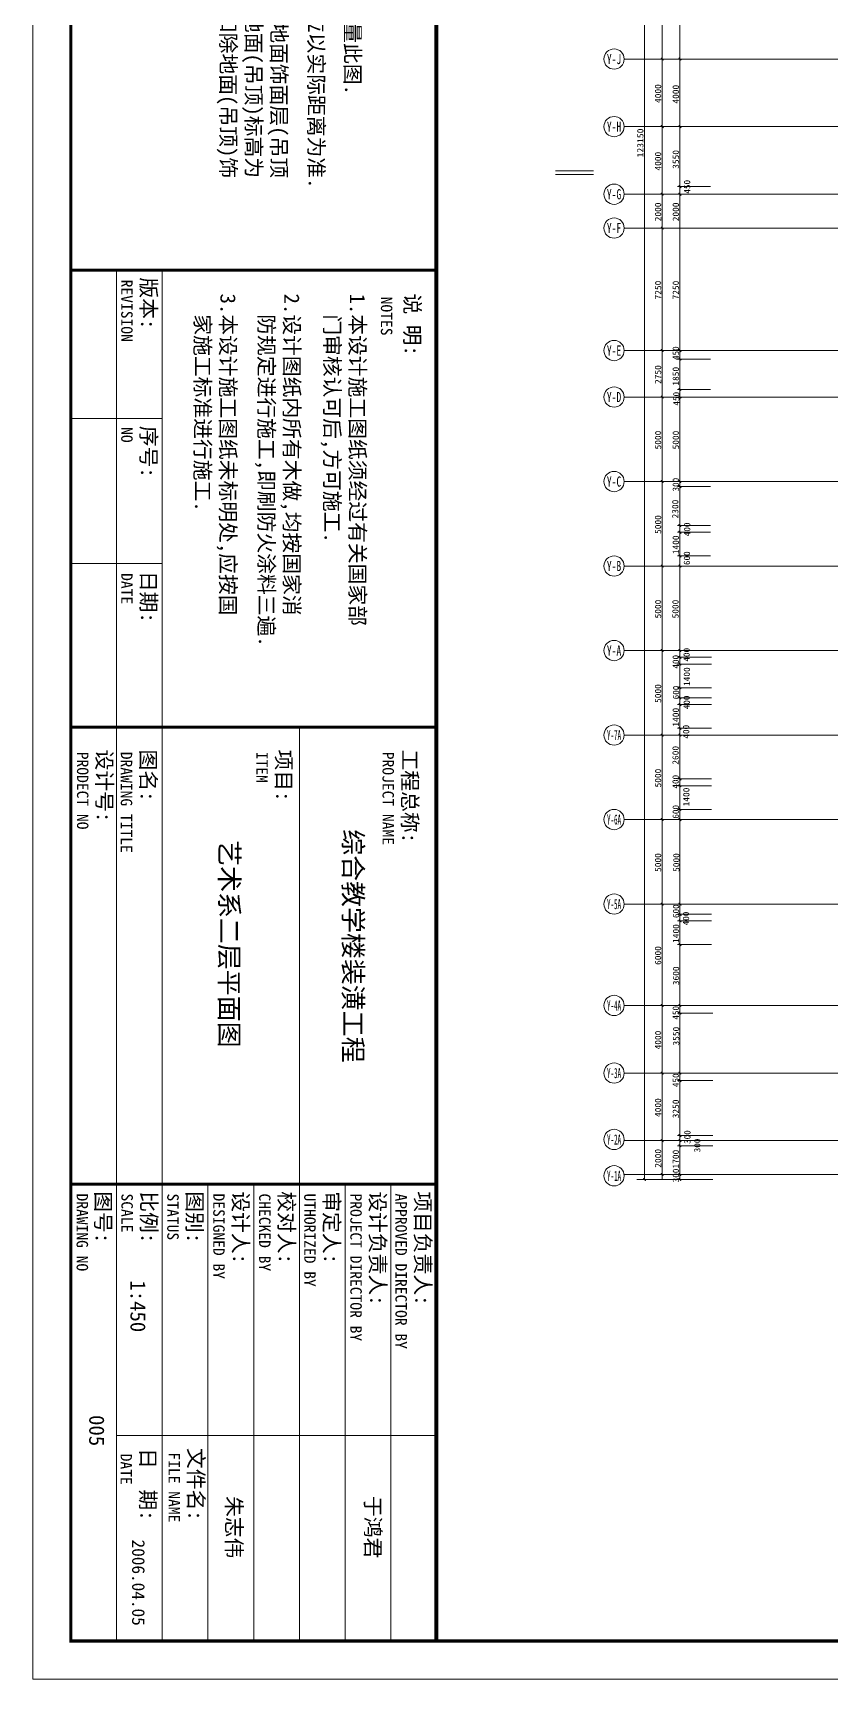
# Model space of a CAD drawing. Extents: x -307567 to 704339, y -10277 to 165507.
# Drawn here: x -118120 to -70919, y -10277 to 87125 of the extents above; entities that cross this region are included whole.
import ezdxf
from ezdxf.enums import TextEntityAlignment as Align

# ---------------------------------------------------------------- set-up
doc = ezdxf.new("R2010")
doc.units = 0
doc.header["$MEASUREMENT"] = 0
doc.layers.add('AXIS', color=7, linetype='CONTINUOUS', lineweight=5)
doc.layers.add('我的', color=255, linetype='CONTINUOUS', lineweight=0)
doc.styles.get("Standard").update_dxf_attribs({"font": 'txt', "height": 3})

msp = doc.modelspace()

# ---------------------------------------------------------------- linework, layer by layer
at = {"layer": 'AXIS', "color": 0}
msp.add_lwpolyline([(12140.50649, 165506.4863), (-118119.60116, 165506.4863), (-118119.60116, -10277.04998), (12140.50649, -10277.04998)], close=True, dxfattribs=at)
at = {"layer": 'AXIS', "color": 0, "const_width": 180.29081}
msp.add_lwpolyline([(9886.87141, 163252.85122), (-115865.96608, 163252.85122), (-115865.96608, -8023.4149), (9886.87141, -8023.4149)], close=True, dxfattribs=at)
at = {"layer": '我的', "color": 0}
for p, q in [((-81911.29666, 19280.56836), (-81911.29666, 142429.95261)), ((-80861.30191, 85580.24144), (-80861.30191, 89880.20926)), ((-79811.30716, 85930.23664), (-79811.30716, 89580.21076)), ((-79811.30716, 85580.24144), (-79811.30716, 85930.23664)), ((-79811.30716, 85580.24144), (-79811.30716, 85930.23664)), ((-83111.29066, 85580.24144), (-79811.30716, 85580.24144)), ((-83111.29066, 85580.24144), (-79811.30716, 85580.24144)), ((-83111.29066, 85580.24144), (-79811.30716, 85580.24144)), ((-83111.29066, 85580.24144), (-79811.30716, 85580.24144)), ((-80861.30191, 81580.24465), (-80861.30191, 85580.24144)), ((-80861.30191, 81580.24465), (-80861.30191, 85580.24144)), ((-79961.30641, 85580.24144), (-77168.77887, 85580.24144)), ((-79961.30641, 85580.24144), (-77168.77887, 85580.24144)), ((-79811.30716, 85230.22793), (-79811.30716, 85580.24144)), ((-79811.30716, 85230.22793), (-79811.30716, 85580.24144)), ((-5920.96616, 85580.23686), (-79811.30716, 85580.24144)), ((-5920.96616, 85580.23686), (-79811.30716, 85580.24144)), ((-79811.30716, 81880.24315), (-79811.30716, 85230.22793)), ((-79811.30716, 81880.24315), (-79811.30716, 85230.22793)), ((-79811.30716, 81580.24465), (-79811.30716, 81880.24315)), ((-79811.30716, 81580.24465), (-79811.30716, 81880.24315)), ((-83111.29066, 81580.24465), (-79811.30716, 81580.24465)), ((-83111.29066, 81580.24465), (-79811.30716, 81580.24465)), ((-83111.29066, 81580.24465), (-79811.30716, 81580.24465)), ((-83111.29066, 81580.24465), (-79811.30716, 81580.24465)), ((-80861.30191, 77580.26618), (-80861.30191, 81580.24465)), ((-80861.30191, 77580.26618), (-80861.30191, 81580.24465)), ((-79961.30641, 81580.24465), (-77168.77887, 81580.24465)), ((-79961.30641, 81580.24465), (-77168.77887, 81580.24465)), ((-5920.96616, 81580.25839), (-79811.30716, 81580.24465)), ((-5920.96616, 81580.25839), (-79811.30716, 81580.24465)), ((-79811.30716, 81280.24615), (-79811.30716, 81580.24465)), ((-79811.30716, 81280.24615), (-79811.30716, 81580.24465)), ((-79811.30716, 79780.25365), (-79811.30716, 81280.24615)), ((-79811.30716, 79780.25365), (-79811.30716, 81280.24615)), ((-87179.87383, 78964.77921), (-84929.88508, 78964.77921)), ((-79811.30716, 68330.30938), (-79811.30716, 79780.25365)), ((-87178.62872, 78757.24851), (-84928.63997, 78757.24851)), ((-79961.30641, 78030.26393), (-77997.76642, 78030.26393)), ((-79961.30641, 78030.26393), (-77997.76642, 78030.26393)), ((-79811.30716, 77580.26618), (-79811.30716, 78030.26393)), ((-79811.30716, 77580.26618), (-79811.30716, 78030.26393)), ((-83111.29066, 77580.26618), (-79811.30716, 77580.26618)), ((-83111.29066, 77580.26618), (-79811.30716, 77580.26618)), ((-83111.29066, 77580.26618), (-79811.30716, 77580.26618)), ((-83111.29066, 77580.26618), (-79811.30716, 77580.26618)), ((-80861.30191, 75580.27465), (-80861.30191, 77580.26618)), ((-80861.30191, 75580.27465), (-80861.30191, 77580.26618)), ((-79961.30641, 77580.26618), (-77168.77887, 77580.26618)), ((-79961.30641, 77580.26618), (-77168.77887, 77580.26618)), ((-5920.96616, 77580.27533), (-79811.30716, 77580.26618)), ((-5920.96616, 77580.27533), (-79811.30716, 77580.26618)), ((-83111.29066, 75580.27465), (-79811.30716, 75580.27465)), ((-83111.29066, 75580.27465), (-79811.30716, 75580.27465)), ((-83111.29066, 75580.27465), (-79811.30716, 75580.27465)), ((-83111.29066, 75580.27465), (-79811.30716, 75580.27465)), ((-80861.30191, 68330.30938), (-80861.30191, 75580.27465)), ((-5920.96616, 75580.28839), (-79811.30716, 75580.27465)), ((-5920.96616, 75580.28839), (-79811.30716, 75580.27465)), ((-113161.60399, 46049.28671), (-113161.60399, 73085.63751)), ((-110457.24189, 46049.28671), (-110457.24189, 73085.63751)), ((-83111.29066, 68330.30938), (-79811.30716, 68330.30938)), ((-83111.29066, 68330.30938), (-79811.30716, 68330.30938)), ((-83111.29066, 68330.30938), (-79811.30716, 68330.30938)), ((-83111.29066, 68330.30938), (-79811.30716, 68330.30938)), ((-80861.30191, 65580.32618), (-80861.30191, 68330.30938)), ((-80861.30191, 65580.32618), (-80861.30191, 68330.30938)), ((-79961.30641, 68330.30938), (-77168.77887, 68330.30938)), ((-5920.96616, 68330.32311), (-79811.30716, 68330.30938)), ((-5920.96616, 68330.32311), (-79811.30716, 68330.30938)), ((-79811.30716, 67830.31493), (-79811.30716, 68330.30938)), ((-79811.30716, 67830.31493), (-79811.30716, 68330.30938)), ((-79961.30641, 67830.31493), (-77997.76642, 67830.31493)), ((-79961.30641, 67830.31493), (-77997.76642, 67830.31493)), ((-79811.30716, 65880.32468), (-79811.30716, 67830.31493)), ((-79811.30716, 65880.32468), (-79811.30716, 67830.31493)), ((-83111.29066, 65580.32618), (-79811.30716, 65580.32618)), ((-83111.29066, 65580.32618), (-79811.30716, 65580.32618)), ((-83111.29066, 65580.32618), (-79811.30716, 65580.32618)), ((-83111.29066, 65580.32618), (-79811.30716, 65580.32618)), ((-80861.30191, 60580.34965), (-80861.30191, 65580.32618)), ((-79961.30641, 66030.32393), (-77997.76642, 66030.32393)), ((-79961.30641, 66030.32393), (-77997.76642, 66030.32393)), ((-79961.30641, 65580.32618), (-77168.77887, 65580.32618)), ((-79811.30716, 65580.32618), (-79811.30716, 65880.32468)), ((-79811.30716, 65580.32618), (-79811.30716, 65880.32468)), ((-5920.96616, 65580.33533), (-79811.30716, 65580.32618)), ((-5920.96616, 65580.33533), (-79811.30716, 65580.32618)), ((-5920.96616, 65580.33533), (-79811.30716, 65580.32618)), ((-5920.96616, 65580.33533), (-79811.30716, 65580.32618)), ((-79811.30716, 57980.3657), (-79811.30716, 65580.32618)), ((-115865.96608, 64301.76798), (-110457.24189, 64301.76798)), ((-83111.29066, 60580.34965), (-79811.30716, 60580.34965)), ((-83111.29066, 60580.34965), (-79811.30716, 60580.34965)), ((-83111.29066, 60580.34965), (-79811.30716, 60580.34965)), ((-83111.29066, 60580.34965), (-79811.30716, 60580.34965)), ((-80861.30191, 55580.39144), (-80861.30191, 60580.34965)), ((-80861.30191, 55580.39144), (-80861.30191, 60580.34965)), ((-79961.30641, 60580.34965), (-77168.77887, 60580.34965)), ((-79961.30641, 60580.34965), (-77168.77887, 60580.34965)), ((-5920.96616, 60580.36339), (-79811.30716, 60580.34965)), ((-5920.96616, 60580.36339), (-79811.30716, 60580.34965)), ((-79811.30716, 60280.35115), (-79811.30716, 60580.34965)), ((-79811.30716, 60280.35115), (-79811.30716, 60580.34965)), ((-79961.30641, 60280.35115), (-77997.76642, 60280.35115)), ((-79961.30641, 60280.35115), (-77997.76642, 60280.35115)), ((-79961.30641, 57980.3657), (-77997.76642, 57980.3657)), ((-79961.30641, 57980.3657), (-77997.76642, 57980.3657)), ((-79961.30641, 57580.36465), (-77997.76642, 57580.36465)), ((-79961.30641, 57580.36465), (-77997.76642, 57580.36465)), ((-79811.30716, 57580.36465), (-79811.30716, 57980.3657)), ((-79811.30716, 57580.36465), (-79811.30716, 57980.3657)), ((-79811.30716, 56180.38844), (-79811.30716, 57580.36465)), ((-79811.30716, 56180.38844), (-79811.30716, 57580.36465)), ((-115865.96608, 55721.26597), (-110457.24189, 55721.26597)), ((-83111.29066, 55580.39144), (-79811.30716, 55580.39144)), ((-83111.29066, 55580.39144), (-79811.30716, 55580.39144)), ((-83111.29066, 55580.39144), (-79811.30716, 55580.39144)), ((-83111.29066, 55580.39144), (-79811.30716, 55580.39144)), ((-80861.30191, 50580.41262), (-80861.30191, 55580.39144)), ((-79961.30641, 56180.38844), (-77997.76642, 56180.38844)), ((-79961.30641, 56180.38844), (-77997.76642, 56180.38844)), ((-79961.30641, 55580.39144), (-77168.77887, 55580.39144)), ((-79961.30641, 55580.39144), (-77168.77887, 55580.39144)), ((-79811.30716, 50580.41262), (-79811.30716, 56180.38844)), ((-5920.96616, 55580.38686), (-79811.30716, 55580.39144)), ((-5920.96616, 55580.38686), (-79811.30716, 55580.39144)), ((-83111.29066, 50580.41262), (-79811.30716, 50580.41262)), ((-83111.29066, 50580.41262), (-79811.30716, 50580.41262)), ((-83111.29066, 50580.41262), (-79811.30716, 50580.41262)), ((-83111.29066, 50580.41262), (-79811.30716, 50580.41262)), ((-80861.30191, 45580.43838), (-80861.30191, 50580.41262)), ((-80861.30191, 45580.43838), (-80861.30191, 50580.41262)), ((-79961.30641, 50580.41262), (-77168.77887, 50580.41262)), ((-79961.30641, 50580.41262), (-77168.77887, 50580.41262)), ((-79961.30641, 50180.41615), (-77932.76431, 50180.41615)), ((-79961.30641, 50180.41615), (-77932.76431, 50180.41615)), ((-79961.30641, 49780.41738), (-77932.76431, 49780.41738)), ((-79961.30641, 49780.41738), (-77932.76431, 49780.41738)), ((-79811.30716, 50180.41615), (-79811.30716, 50580.41262)), ((-79811.30716, 50180.41615), (-79811.30716, 50580.41262)), ((-5920.96616, 50580.41262), (-79811.30716, 50580.41262)), ((-5920.96616, 50580.41262), (-79811.30716, 50580.41262)), ((-79811.30716, 49780.41738), (-79811.30716, 50180.41615)), ((-79811.30716, 49780.41738), (-79811.30716, 50180.41615)), ((-79811.30716, 48380.42515), (-79811.30716, 49780.41738)), ((-79811.30716, 48380.42515), (-79811.30716, 49780.41738)), ((-79961.30641, 48380.42515), (-77932.76431, 48380.42515)), ((-79961.30641, 48380.42515), (-77932.76431, 48380.42515)), ((-79961.30641, 47780.42815), (-77932.76431, 47780.42815)), ((-79961.30641, 47780.42815), (-77932.76431, 47780.42815)), ((-79811.30716, 47780.42815), (-79811.30716, 48380.42515)), ((-79811.30716, 47780.42815), (-79811.30716, 48380.42515)), ((-79811.30716, 47380.42938), (-79811.30716, 47780.42815)), ((-79811.30716, 47380.42938), (-79811.30716, 47780.42815)), ((-79961.30641, 47380.42938), (-77932.76431, 47380.42938)), ((-79961.30641, 47380.42938), (-77932.76431, 47380.42938)), ((-79811.30716, 45980.43715), (-79811.30716, 47380.42938)), ((-79811.30716, 45980.43715), (-79811.30716, 47380.42938)), ((-113161.60399, 46049.28671), (-113161.60399, 19012.9359)), ((-110457.24189, 46049.28671), (-110457.24189, 19012.9359)), ((-102344.1556, 46049.28671), (-102344.1556, 19012.9359)), ((-79961.30641, 45980.43715), (-77932.76431, 45980.43715)), ((-79961.30641, 45980.43715), (-77932.76431, 45980.43715)), ((-79811.30716, 45580.43838), (-79811.30716, 45980.43715)), ((-79811.30716, 45580.43838), (-79811.30716, 45980.43715)), ((-83111.29066, 45580.43838), (-79811.30716, 45580.43838)), ((-83111.29066, 45580.43838), (-79811.30716, 45580.43838)), ((-80861.30191, 40580.46186), (-80861.30191, 45580.43838)), ((-79961.30641, 45580.43838), (-77168.77887, 45580.43838)), ((-79961.30641, 45580.43838), (-77168.77887, 45580.43838)), ((-79961.30641, 45580.43838), (-77168.77887, 45580.43838)), ((-79961.30641, 45580.43838), (-77168.77887, 45580.43838)), ((-79811.30716, 42980.45215), (-79811.30716, 45580.43838)), ((-5920.96616, 45580.43838), (-79811.30716, 45580.43838)), ((-79961.30641, 42980.45215), (-77932.76431, 42980.45215)), ((-79961.30641, 42980.45215), (-77932.76431, 42980.45215)), ((-79811.30716, 42580.45338), (-79811.30716, 42980.45215)), ((-79811.30716, 42580.45338), (-79811.30716, 42980.45215)), ((-79961.30641, 42580.45338), (-77932.76431, 42580.45338)), ((-79961.30641, 42580.45338), (-77932.76431, 42580.45338)), ((-79811.30716, 41180.45886), (-79811.30716, 42580.45338)), ((-79811.30716, 41180.45886), (-79811.30716, 42580.45338)), ((-79961.30641, 41180.45886), (-77932.76431, 41180.45886)), ((-79961.30641, 41180.45886), (-77932.76431, 41180.45886)), ((-79811.30716, 40580.46186), (-79811.30716, 41180.45886)), ((-79811.30716, 40580.46186), (-79811.30716, 41180.45886)), ((-83111.29066, 40580.46186), (-79811.30716, 40580.46186)), ((-83111.29066, 40580.46186), (-79811.30716, 40580.46186)), ((-80861.30191, 35580.48533), (-80861.30191, 40580.46186)), ((-80861.30191, 35580.48533), (-80861.30191, 40580.46186)), ((-79961.30641, 40580.46186), (-77168.77887, 40580.46186)), ((-79961.30641, 40580.46186), (-77168.77887, 40580.46186)), ((-79811.30716, 25880.53536), (-79811.30716, 40580.46186)), ((-5920.96616, 40580.46186), (-79811.30716, 40580.46186)), ((-83111.29066, 35580.48533), (-79811.30716, 35580.48533)), ((-83111.29066, 35580.48533), (-79811.30716, 35580.48533)), ((-80861.30191, 29580.51648), (-80861.30191, 35580.48533)), ((-79948.01302, 35580.48533), (-77168.77887, 35580.48533)), ((-79948.01302, 35580.48533), (-77168.77887, 35580.48533)), ((-5920.96616, 35580.48533), (-79811.30716, 35580.48533)), ((-79948.01302, 34980.48833), (-77932.76431, 34980.48833)), ((-79948.01302, 34980.48833), (-77932.76431, 34980.48833)), ((-79948.01302, 34580.49186), (-77932.76431, 34580.49186)), ((-79948.01302, 34580.49186), (-77932.76431, 34580.49186)), ((-79948.01302, 33180.49733), (-77932.76431, 33180.49733)), ((-79948.01302, 33180.49733), (-77932.76431, 33180.49733)), ((-83111.29066, 29580.51648), (-79811.30716, 29580.51648)), ((-83111.29066, 29580.51648), (-79811.30716, 29580.51648)), ((-80861.30191, 25580.53686), (-80861.30191, 29580.51648)), ((-80861.30191, 25580.53686), (-80861.30191, 29580.51648)), ((-79948.01302, 29580.51648), (-77168.77887, 29580.51648)), ((-79948.01302, 29580.51648), (-77168.77887, 29580.51648)), ((-5920.96616, 29580.51648), (-79811.30716, 29580.51648)), ((-79948.01302, 29130.51873), (-77866.77342, 29130.51873)), ((-79948.01302, 29130.51873), (-77866.77342, 29130.51873)), ((-83111.29066, 25580.53686), (-79811.30716, 25580.53686)), ((-83111.29066, 25580.53686), (-79811.30716, 25580.53686)), ((-83111.29066, 25580.53686), (-79811.30716, 25580.53686)), ((-83111.29066, 25580.53686), (-79811.30716, 25580.53686)), ((-80861.30191, 21580.55667), (-80861.30191, 25580.53686)), ((-80861.30191, 21580.55667), (-80861.30191, 25580.53686)), ((-79961.30641, 25580.53686), (-77168.77887, 25580.53686)), ((-79961.30641, 25580.53686), (-77168.77887, 25580.53686)), ((-79811.30716, 25580.53686), (-79811.30716, 25880.53536)), ((-79811.30716, 25580.53686), (-79811.30716, 25880.53536)), ((-79811.30716, 25130.53911), (-79811.30716, 25580.53686)), ((-79811.30716, 25130.53911), (-79811.30716, 25580.53686)), ((-5920.96616, 25580.53686), (-79811.30716, 25580.53686)), ((-5920.96616, 25580.53686), (-79811.30716, 25580.53686)), ((-5920.96616, 25580.53686), (-79811.30716, 25580.53686)), ((-5920.96616, 25580.53686), (-79811.30716, 25580.53686)), ((-79961.30641, 25130.53911), (-77866.77342, 25130.53911)), ((-79961.30641, 25130.53911), (-77866.77342, 25130.53911)), ((-79961.30641, 25130.53911), (-77866.77342, 25130.53911)), ((-79961.30641, 25130.53911), (-77866.77342, 25130.53911)), ((-79811.30716, 19280.56836), (-79811.30716, 25130.53911)), ((-79811.30716, 19280.56836), (-79811.30716, 25130.53911)), ((-83115.50206, 21580.55667), (-79811.30716, 21580.55667)), ((-83115.50206, 21580.55667), (-79811.30716, 21580.55667)), ((-80861.30191, 19580.56686), (-80861.30191, 21580.55667)), ((-80861.30191, 19580.56686), (-80861.30191, 21580.55667)), ((-79961.30641, 21880.55517), (-77866.77342, 21880.55517)), ((-79961.30641, 21880.55517), (-77866.77342, 21880.55517)), ((-79961.30641, 21580.55667), (-77168.77887, 21580.55667)), ((-79961.30641, 21580.55667), (-77168.77887, 21580.55667)), ((-79811.30716, 21580.55667), (-79811.30716, 21880.55517)), ((-79811.30716, 21580.55667), (-79811.30716, 21880.55517)), ((-5920.96616, 21580.55667), (-79811.30716, 21580.55667)), ((-5920.96616, 21580.55667), (-79811.30716, 21580.55667)), ((-79961.30641, 21280.55817), (-77866.77342, 21280.55817)), ((-79961.30641, 21280.55817), (-77866.77342, 21280.55817)), ((-83116.49083, 19580.56686), (-79811.30716, 19580.56686)), ((-83116.49083, 19580.56686), (-79811.30716, 19580.56686)), ((-81471.07669, 19580.56686), (-77133.8059, 19580.56686)), ((-81471.07669, 19580.56686), (-77133.8059, 19580.56686)), ((-80861.19205, 19580.56686), (-80861.19205, 19280.56836)), ((-80861.19205, 19580.56686), (-80861.19205, 19280.56836)), ((-44428.18329, 19580.56686), (-79811.30716, 19580.56686)), ((-113161.60399, 19012.9359), (-113161.60399, -8023.4149)), ((-110457.24189, 19012.9359), (-110457.24189, -8023.4149)), ((-107752.87979, 19012.9359), (-107752.87979, -8023.4149)), ((-105048.5177, 19012.9359), (-105048.5177, -8023.4149)), ((-102344.1556, 19012.9359), (-102344.1556, -8023.4149)), ((-99639.7935, 19012.9359), (-99639.7935, -8023.4149)), ((-96935.43141, 19012.9359), (-96935.43141, -8023.4149)), ((-82361.18455, 19280.56836), (-79361.19955, 19280.56836)), ((-82361.18455, 19280.56836), (-79361.19955, 19280.56836)), ((-81471.07669, 19280.56836), (-77866.77342, 19280.56836)), ((-81471.07669, 19280.56836), (-77866.77342, 19280.56836)), ((-94231.06931, 4144.7605), (-113161.60399, 4144.7605))]:
    msp.add_line(p, q, dxfattribs=at)
for points, const_width in [([(-94231.06931, 163252.85122), (-94231.06931, -8023.4149)], 225.36351), ([(-80936.30153, 85655.24106), (-80786.30228, 85505.2235)], 67.49966), ([(-80936.30153, 85655.24106), (-80786.30228, 85505.2235)], 67.49966), ([(-79886.30678, 85655.24106), (-79736.30753, 85505.2235)], 67.49966), ([(-79886.30678, 85655.24106), (-79736.30753, 85505.2235)], 67.49966), ([(-80936.30153, 81655.24428), (-80786.30228, 81505.24503)], 67.49966), ([(-80936.30153, 81655.24428), (-80786.30228, 81505.24503)], 67.49966), ([(-79886.30678, 81655.24428), (-79736.30753, 81505.24503)], 67.49966), ([(-79886.30678, 81655.24428), (-79736.30753, 81505.24503)], 67.49966), ([(-79886.30678, 78105.26355), (-79736.30753, 77955.2643)], 67.49966), ([(-79886.30678, 78105.26355), (-79736.30753, 77955.2643)], 67.49966), ([(-80936.30153, 77655.2658), (-80786.30228, 77505.26655)], 67.49966), ([(-80936.30153, 77655.2658), (-80786.30228, 77505.26655)], 67.49966), ([(-79886.30678, 77655.2658), (-79736.30753, 77505.26655)], 67.49966), ([(-79886.30678, 77655.2658), (-79736.30753, 77505.26655)], 67.49966), ([(-80936.30153, 75655.27428), (-80786.30228, 75505.27503)], 67.49966), ([(-80936.30153, 75655.27428), (-80786.30228, 75505.27503)], 67.49966), ([(-115865.96608, 73085.63751), (-94231.06931, 73085.63751)], 180.29081), ([(-80936.30153, 68405.309), (-80786.30228, 68255.30975)], 67.49966), ([(-80936.30153, 68405.309), (-80786.30228, 68255.30975)], 67.49966), ([(-79886.30678, 68405.309), (-79736.30753, 68255.30975)], 67.49966), ([(-79886.30678, 68405.309), (-79736.30753, 68255.30975)], 67.49966), ([(-79886.30678, 67905.31455), (-79736.30753, 67755.3153)], 67.49966), ([(-79886.30678, 67905.31455), (-79736.30753, 67755.3153)], 67.49966), ([(-80936.30153, 65655.3258), (-80786.30228, 65505.32655)], 67.49966), ([(-80936.30153, 65655.3258), (-80786.30228, 65505.32655)], 67.49966), ([(-79886.30678, 66105.32355), (-79736.30753, 65955.3243)], 67.49966), ([(-79886.30678, 66105.32355), (-79736.30753, 65955.3243)], 67.49966), ([(-79886.30678, 65655.3258), (-79736.30753, 65505.32655)], 67.49966), ([(-79886.30678, 65655.3258), (-79736.30753, 65505.32655)], 67.49966), ([(-79886.30678, 65655.3258), (-79736.30753, 65505.32655)], 67.49966), ([(-79886.30678, 65655.3258), (-79736.30753, 65505.32655)], 67.49966), ([(-80936.30153, 60655.34928), (-80786.30228, 60505.35003)], 67.49966), ([(-80936.30153, 60655.34928), (-80786.30228, 60505.35003)], 67.49966), ([(-79886.30678, 60655.34928), (-79736.30753, 60505.35003)], 67.49966), ([(-79886.30678, 60655.34928), (-79736.30753, 60505.35003)], 67.49966), ([(-79886.30678, 60355.35078), (-79736.30753, 60205.35153)], 67.49966), ([(-79886.30678, 60355.35078), (-79736.30753, 60205.35153)], 67.49966), ([(-79886.30678, 58055.36533), (-79736.30753, 57905.36608)], 67.49966), ([(-79886.30678, 58055.36533), (-79736.30753, 57905.36608)], 67.49966), ([(-79886.30678, 57655.36428), (-79736.30753, 57505.36503)], 67.49966), ([(-79886.30678, 57655.36428), (-79736.30753, 57505.36503)], 67.49966), ([(-80936.30153, 55655.39106), (-80786.30228, 55505.39181)], 67.49966), ([(-80936.30153, 55655.39106), (-80786.30228, 55505.39181)], 67.49966), ([(-79886.30678, 56255.38806), (-79736.30753, 56105.38881)], 67.49966), ([(-79886.30678, 56255.38806), (-79736.30753, 56105.38881)], 67.49966), ([(-79886.30678, 55655.39106), (-79736.30753, 55505.39181)], 67.49966), ([(-79886.30678, 55655.39106), (-79736.30753, 55505.39181)], 67.49966), ([(-80936.30153, 50655.41225), (-80786.30228, 50505.413)], 67.49966), ([(-80936.30153, 50655.41225), (-80786.30228, 50505.413)], 67.49966), ([(-79886.30678, 50655.41225), (-79736.30753, 50505.413)], 67.49966), ([(-79886.30678, 50655.41225), (-79736.30753, 50505.413)], 67.49966), ([(-79886.30678, 50255.41577), (-79736.30753, 50105.41652)], 67.49966), ([(-79886.30678, 50255.41577), (-79736.30753, 50105.41652)], 67.49966), ([(-79886.30678, 49855.41701), (-79736.30753, 49705.41776)], 67.49966), ([(-79886.30678, 49855.41701), (-79736.30753, 49705.41776)], 67.49966), ([(-79886.30678, 48455.42477), (-79736.30753, 48305.42552)], 67.49966), ([(-79886.30678, 48455.42477), (-79736.30753, 48305.42552)], 67.49966), ([(-79886.30678, 47855.42777), (-79736.30753, 47705.42852)], 67.49966), ([(-79886.30678, 47855.42777), (-79736.30753, 47705.42852)], 67.49966), ([(-79886.30678, 47455.42901), (-79736.30753, 47305.42976)], 67.49966), ([(-79886.30678, 47455.42901), (-79736.30753, 47305.42976)], 67.49966), ([(-115865.96608, 46049.28671), (-94231.06931, 46049.28671)], 180.29081), ([(-79886.30678, 46055.43677), (-79736.30753, 45905.43752)], 67.49966), ([(-79886.30678, 46055.43677), (-79736.30753, 45905.43752)], 67.49966), ([(-80936.30153, 45655.43801), (-80786.30228, 45505.43876)], 67.49966), ([(-80936.30153, 45655.43801), (-80786.30228, 45505.43876)], 67.49966), ([(-79886.30678, 45655.43801), (-79736.30753, 45505.43876)], 67.49966), ([(-79886.30678, 45655.43801), (-79736.30753, 45505.43876)], 67.49966), ([(-79886.30678, 45655.43801), (-79736.30753, 45505.43876)], 67.49966), ([(-79886.30678, 45655.43801), (-79736.30753, 45505.43876)], 67.49966), ([(-79886.30678, 43055.45177), (-79736.30753, 42905.45252)], 67.49966), ([(-79886.30678, 43055.45177), (-79736.30753, 42905.45252)], 67.49966), ([(-79886.30678, 42655.45301), (-79736.30753, 42505.45376)], 67.49966), ([(-79886.30678, 42655.45301), (-79736.30753, 42505.45376)], 67.49966), ([(-79886.30678, 41255.45848), (-79736.30753, 41105.45923)], 67.49966), ([(-79886.30678, 41255.45848), (-79736.30753, 41105.45923)], 67.49966), ([(-80936.30153, 40655.46148), (-80786.30228, 40505.46223)], 67.49966), ([(-80936.30153, 40655.46148), (-80786.30228, 40505.46223)], 67.49966), ([(-79886.30678, 40655.46148), (-79736.30753, 40505.46223)], 67.49966), ([(-79886.30678, 40655.46148), (-79736.30753, 40505.46223)], 67.49966), ([(-79881.65593, 40650.46273), (-79731.65668, 40500.46348)], 67.49966), ([(-79881.65593, 40650.46273), (-79731.65668, 40500.46348)], 67.49966), ([(-80936.30153, 35655.48496), (-80786.30228, 35505.48571)], 67.49966), ([(-80936.30153, 35655.48496), (-80786.30228, 35505.48571)], 67.49966), ([(-79881.65593, 35650.4862), (-79731.65668, 35500.48695)], 67.49966), ([(-79881.65593, 35650.4862), (-79731.65668, 35500.48695)], 67.49966), ([(-79873.01339, 35045.49045), (-79723.01414, 34895.4912)], 67.49966), ([(-79873.01339, 35045.49045), (-79723.01414, 34895.4912)], 67.49966), ([(-79873.01339, 34655.49148), (-79723.01414, 34505.49223)], 67.49966), ([(-79873.01339, 34655.49148), (-79723.01414, 34505.49223)], 67.49966), ([(-79883.0109, 33255.49696), (-79733.01165, 33105.49771)], 67.49966), ([(-79883.0109, 33255.49696), (-79733.01165, 33105.49771)], 67.49966), ([(-80936.30153, 29655.5161), (-80786.30228, 29505.51685)], 67.49966), ([(-80936.30153, 29655.5161), (-80786.30228, 29505.51685)], 67.49966), ([(-79883.0109, 29655.5161), (-79733.01165, 29505.51685)], 67.49966), ([(-79883.0109, 29655.5161), (-79733.01165, 29505.51685)], 67.49966), ([(-79883.0109, 29205.51835), (-79733.01165, 29055.5191)], 67.49966), ([(-79883.0109, 29205.51835), (-79733.01165, 29055.5191)], 67.49966), ([(-80936.30153, 25655.53648), (-80786.30228, 25505.53723)], 67.49966), ([(-80936.30153, 25655.53648), (-80786.30228, 25505.53723)], 67.49966), ([(-79886.30678, 25655.53648), (-79736.30753, 25505.53723)], 67.49966), ([(-79886.30678, 25655.53648), (-79736.30753, 25505.53723)], 67.49966), ([(-79886.30678, 25205.53873), (-79736.30753, 25055.53948)], 67.49966), ([(-79886.30678, 25205.53873), (-79736.30753, 25055.53948)], 67.49966), ([(-79886.30678, 25205.53873), (-79736.30753, 25055.53948)], 67.49966), ([(-79886.30678, 25205.53873), (-79736.30753, 25055.53948)], 67.49966), ([(-80936.30153, 21655.55629), (-80786.30228, 21505.55704)], 67.49966), ([(-80936.30153, 21655.55629), (-80786.30228, 21505.55704)], 67.49966), ([(-79886.30678, 21955.55479), (-79736.30753, 21805.55554)], 67.49966), ([(-79886.30678, 21955.55479), (-79736.30753, 21805.55554)], 67.49966), ([(-79886.30678, 21655.55629), (-79736.30753, 21505.55704)], 67.49966), ([(-79886.30678, 21655.55629), (-79736.30753, 21505.55704)], 67.49966), ([(-79886.30678, 21355.55779), (-79736.30753, 21205.55854)], 67.49966), ([(-79886.30678, 21355.55779), (-79736.30753, 21205.55854)], 67.49966), ([(-80936.30153, 19655.56648), (-80786.30228, 19505.56723)], 67.49966), ([(-80936.30153, 19655.56648), (-80786.30228, 19505.56723)], 67.49966), ([(-79896.30429, 19655.56648), (-79746.30504, 19505.56723)], 67.49966), ([(-79896.30429, 19655.56648), (-79746.30504, 19505.56723)], 67.49966), ([(-115865.96608, 19012.9359), (-94231.06931, 19012.9359)], 180.29081), ([(-81986.29628, 19355.56798), (-81836.29703, 19205.56873)], 67.49966), ([(-81986.29628, 19355.56798), (-81836.29703, 19205.56873)], 67.49966), ([(-79896.19443, 19355.56798), (-79746.19518, 19205.56873)], 67.49966), ([(-79896.19443, 19355.56798), (-79746.19518, 19205.56873)], 67.49966)]:
    msp.add_lwpolyline(points, dxfattribs=dict(at, const_width=const_width))
for centre in [(-83711.28766, 85580.24144), (-83711.28766, 85580.24144), (-83711.28766, 85580.24144), (-83711.28766, 85580.24144), (-83711.28766, 81580.24465), (-83711.28766, 81580.24465), (-83711.28766, 81580.24465), (-83711.28766, 81580.24465), (-83711.28766, 77580.26618), (-83711.28766, 77580.26618), (-83711.28766, 77580.26618), (-83711.28766, 77580.26618), (-83711.28766, 75580.27465), (-83711.28766, 75580.27465), (-83711.28766, 75580.27465), (-83711.28766, 75580.27465), (-83711.28766, 68330.30938), (-83711.28766, 68330.30938), (-83711.28766, 68330.30938), (-83711.28766, 68330.30938), (-83711.28766, 65580.32618), (-83711.28766, 65580.32618), (-83711.28766, 65580.32618), (-83711.28766, 65580.32618), (-83711.28766, 60580.34965), (-83711.28766, 60580.34965), (-83711.28766, 60580.34965), (-83711.28766, 60580.34965), (-83711.28766, 55580.39144), (-83711.28766, 55580.39144), (-83711.28766, 55580.39144), (-83711.28766, 55580.39144), (-83711.28766, 50580.41262), (-83711.28766, 50580.41262), (-83711.28766, 50580.41262), (-83711.28766, 50580.41262), (-83711.28766, 45580.43838), (-83711.28766, 45580.43838), (-83711.28766, 40580.46186), (-83711.28766, 40580.46186), (-83711.28766, 35580.48533), (-83711.28766, 35580.48533), (-83711.28766, 29580.51648), (-83711.28766, 29580.51648), (-83711.28766, 25580.53686), (-83711.28766, 25580.53686), (-83711.28766, 25580.53686), (-83711.28766, 25580.53686), (-83711.28766, 21651.5566), (-83711.28766, 21651.5566), (-83711.28766, 19501.56697), (-83711.28766, 19501.56697)]:
    msp.add_circle(centre, 599.997, dxfattribs=at)

# ---------------------------------------------------------------- texts
for s, width, p, p2 in [('Y-J', 0.531555, (-84136.52967, 85280.24294), (-83286.04564, 85280.24294)), ('Y-J', 0.531555, (-84136.52967, 85280.24294), (-83286.04564, 85280.24294)), ('Y-J', 0.531555, (-84136.52967, 85280.24294), (-83286.04564, 85280.24294)), ('Y-J', 0.531555, (-84136.52967, 85280.24294), (-83286.04564, 85280.24294)), ('Y-H', 0.531555, (-84136.52967, 81280.24615), (-83286.04564, 81280.24615)), ('Y-H', 0.531555, (-84136.52967, 81280.24615), (-83286.04564, 81280.24615)), ('Y-H', 0.531555, (-84136.52967, 81280.24615), (-83286.04564, 81280.24615)), ('Y-H', 0.531555, (-84136.52967, 81280.24615), (-83286.04564, 81280.24615)), ('Y-G', 0.531555, (-84136.52967, 77280.26768), (-83286.04564, 77280.26768)), ('Y-G', 0.531555, (-84136.52967, 77280.26768), (-83286.04564, 77280.26768)), ('Y-G', 0.531555, (-84136.52967, 77280.26768), (-83286.04564, 77280.26768)), ('Y-G', 0.531555, (-84136.52967, 77280.26768), (-83286.04564, 77280.26768)), ('Y-F', 0.531555, (-84136.52967, 75280.27615), (-83286.04564, 75280.27615)), ('Y-F', 0.531555, (-84136.52967, 75280.27615), (-83286.04564, 75280.27615)), ('Y-F', 0.531555, (-84136.52967, 75280.27615), (-83286.04564, 75280.27615)), ('Y-F', 0.531555, (-84136.52967, 75280.27615), (-83286.04564, 75280.27615)), ('Y-E', 0.531555, (-84136.52967, 68030.31088), (-83286.04564, 68030.31088)), ('Y-E', 0.531555, (-84136.52967, 68030.31088), (-83286.04564, 68030.31088)), ('Y-E', 0.531555, (-84136.52967, 68030.31088), (-83286.04564, 68030.31088)), ('Y-E', 0.531555, (-84136.52967, 68030.31088), (-83286.04564, 68030.31088)), ('Y-D', 0.531555, (-84136.52967, 65280.32768), (-83286.04564, 65280.32768)), ('Y-D', 0.531555, (-84136.52967, 65280.32768), (-83286.04564, 65280.32768)), ('Y-D', 0.531555, (-84136.52967, 65280.32768), (-83286.04564, 65280.32768)), ('Y-D', 0.531555, (-84136.52967, 65280.32768), (-83286.04564, 65280.32768)), ('Y-C', 0.531555, (-84136.52967, 60280.35115), (-83286.04564, 60280.35115)), ('Y-C', 0.531555, (-84136.52967, 60280.35115), (-83286.04564, 60280.35115)), ('Y-C', 0.531555, (-84136.52967, 60280.35115), (-83286.04564, 60280.35115)), ('Y-C', 0.531555, (-84136.52967, 60280.35115), (-83286.04564, 60280.35115)), ('Y-B', 0.531555, (-84136.52967, 55280.39294), (-83286.04564, 55280.39294)), ('Y-B', 0.531555, (-84136.52967, 55280.39294), (-83286.04564, 55280.39294)), ('Y-B', 0.531555, (-84136.52967, 55280.39294), (-83286.04564, 55280.39294)), ('Y-B', 0.531555, (-84136.52967, 55280.39294), (-83286.04564, 55280.39294)), ('Y-A', 0.531555, (-84136.52967, 50280.41412), (-83286.04564, 50280.41412)), ('Y-A', 0.531555, (-84136.52967, 50280.41412), (-83286.04564, 50280.41412)), ('Y-A', 0.531555, (-84136.52967, 50280.41412), (-83286.04564, 50280.41412)), ('Y-A', 0.531555, (-84136.52967, 50280.41412), (-83286.04564, 50280.41412)), ('Y-7A', 0.378396, (-84127.52093, 45280.43988), (-83295.05439, 45280.43988)), ('Y-7A', 0.378396, (-84127.52093, 45280.43988), (-83295.05439, 45280.43988)), ('Y-6A', 0.378396, (-84127.52093, 40280.46336), (-83295.05439, 40280.46336)), ('Y-6A', 0.378396, (-84127.52093, 40280.46336), (-83295.05439, 40280.46336)), ('Y-5A', 0.378396, (-84127.52093, 35280.48683), (-83295.05439, 35280.48683)), ('Y-5A', 0.378396, (-84127.52093, 35280.48683), (-83295.05439, 35280.48683)), ('Y-4A', 0.378396, (-84127.52093, 29280.51798), (-83295.05439, 29280.51798)), ('Y-4A', 0.378396, (-84127.52093, 29280.51798), (-83295.05439, 29280.51798)), ('Y-3A', 0.378396, (-84127.52093, 25280.53836), (-83295.05439, 25280.53836)), ('Y-3A', 0.378396, (-84127.52093, 25280.53836), (-83295.05439, 25280.53836)), ('Y-3A', 0.378396, (-84127.52093, 25280.53836), (-83295.05439, 25280.53836)), ('Y-3A', 0.378396, (-84127.52093, 25280.53836), (-83295.05439, 25280.53836)), ('Y-2A', 0.378396, (-84127.52093, 21351.5581), (-83295.05439, 21351.5581)), ('Y-2A', 0.378396, (-84127.52093, 21351.5581), (-83295.05439, 21351.5581)), ('Y-1A', 0.416235, (-84127.52093, 19201.56847), (-83295.05439, 19201.56847)), ('Y-1A', 0.416235, (-84127.52093, 19201.56847), (-83295.05439, 19201.56847))]:
    msp.add_text(s, height=599.997, dxfattribs=dict(at, width=width)).set_placement(p, p2, align=Align.FIT)
for s, width, p, p2 in [('4000', 0.934736, (-80921.28696, 82980.23918), (-80921.28696, 84090.23271)), ('4000', 0.934736, (-80921.28696, 82980.23918), (-80921.28696, 84090.23271)), ('4000', 0.934736, (-79871.29221, 82944.70774), (-79871.29221, 84054.70127)), ('4000', 0.934736, (-79871.29221, 82944.70774), (-79871.29221, 84054.70127)), ('123150', 0.943448, (-81971.28171, 79757.25572), (-81971.28171, 81467.24626)), ('123150', 0.943448, (-81971.28171, 79757.25572), (-81971.28171, 81467.24626)), ('4000', 0.93474, (-80921.28696, 78980.25613), (-80921.28696, 80090.25424)), ('4000', 0.93474, (-80921.28696, 78980.25613), (-80921.28696, 80090.25424)), ('3550', 0.845714, (-79870.7429, 79085.74266), (-79870.7429, 80195.73619)), ('3550', 0.845714, (-79870.7429, 79085.74266), (-79870.7429, 80195.73619)), ('450', 0.863999, (-79199.77457, 77618.26495), (-79199.77457, 78428.25999)), ('450', 0.863999, (-79199.77457, 77618.26495), (-79199.77457, 78428.25999)), ('2000', 0.93474, (-80921.28696, 75980.27113), (-80921.28696, 77090.26924)), ('2000', 0.93474, (-80921.28696, 75980.27113), (-80921.28696, 77090.26924)), ('2000', 0.93474, (-79870.7429, 75980.27113), (-79870.7429, 77090.26924)), ('2000', 0.93474, (-79870.7429, 75980.27113), (-79870.7429, 77090.26924)), ('7250', 0.845714, (-80921.28696, 71355.2973), (-80921.28696, 72465.29084)), ('7250', 0.845714, (-79870.7429, 71355.2973), (-79870.7429, 72465.29084)), ('450', 0.863999, (-79871.29221, 67772.44016), (-79871.29221, 68582.43519)), ('2750', 0.845714, (-80921.28696, 66355.32078), (-80921.28696, 67465.31431)), ('2750', 0.845714, (-80921.28696, 66355.32078), (-80921.28696, 67465.31431)), ('1850', 0.934736, (-79871.29221, 66255.3228), (-79871.29221, 67365.31634)), ('450', 0.863999, (-79844.3026, 65074.6326), (-79844.3026, 65884.62764)), ('5000', 0.93474, (-80921.28696, 62480.33863), (-80921.28696, 63590.33674)), ('5000', 0.93474, (-80921.28696, 62480.33863), (-80921.28696, 63590.33674)), ('5000', 0.93474, (-79871.29221, 62480.33863), (-79871.29221, 63590.33674)), ('5000', 0.93474, (-79871.29221, 62480.33863), (-79871.29221, 63590.33674)), ('300', 0.925713, (-79871.29221, 59992.35516), (-79871.29221, 60802.35019)), ('300', 0.925713, (-79871.29221, 59992.35516), (-79871.29221, 60802.35019)), ('2300', 0.887999, (-79901.32136, 58398.59481), (-79901.32136, 59508.58835)), ('2300', 0.887999, (-79901.32136, 58398.59481), (-79901.32136, 59508.58835)), ('5000', 0.934736, (-80921.28696, 57480.36668), (-80921.28696, 58590.36021)), ('5000', 0.934736, (-80921.28696, 57480.36668), (-80921.28696, 58590.36021)), ('400', 0.925708, (-79199.2985, 57344.37035), (-79199.2985, 58154.36081)), ('400', 0.925708, (-79199.2985, 57344.37035), (-79199.2985, 58154.36081)), ('1400', 0.986666, (-79871.29221, 56280.37268), (-79871.29221, 57390.36621)), ('1400', 0.986666, (-79871.29221, 56280.37268), (-79871.29221, 57390.36621)), ('600', 0.925708, (-79213.6539, 55641.26912), (-79213.6539, 56451.25958)), ('600', 0.925708, (-79213.6539, 55641.26912), (-79213.6539, 56451.25958)), ('5000', 0.93474, (-80921.28696, 52480.41762), (-80921.28696, 53590.41573)), ('5000', 0.93474, (-79891.28723, 52480.41762), (-79891.28723, 53590.41573)), ('400', 0.925713, (-79230.68262, 49927.79137), (-79230.68262, 50737.78641)), ('400', 0.925713, (-79230.68262, 49927.79137), (-79230.68262, 50737.78641)), ('400', 0.925713, (-79871.29221, 49512.41869), (-79871.29221, 50322.41373)), ('400', 0.925713, (-79871.29221, 49512.41869), (-79871.29221, 50322.41373)), ('1400', 0.986668, (-79215.30184, 48480.42312), (-79215.30184, 49590.41895)), ('1400', 0.986668, (-79215.30184, 48480.42312), (-79215.30184, 49590.41895)), ('5000', 0.934736, (-80921.28696, 47480.42965), (-80921.28696, 48590.42318)), ('5000', 0.934736, (-80921.28696, 47480.42965), (-80921.28696, 48590.42318)), ('600', 0.925713, (-79858.03544, 47692.1626), (-79858.03544, 48502.15763)), ('600', 0.925713, (-79858.03544, 47692.1626), (-79858.03544, 48502.15763)), ('400', 0.925713, (-79226.21487, 47108.40011), (-79226.21487, 47918.39514)), ('400', 0.925713, (-79226.21487, 47108.40011), (-79226.21487, 47918.39514)), ('1400', 0.986668, (-79871.29221, 46080.43512), (-79871.29221, 47190.43095)), ('1400', 0.986668, (-79871.29221, 46080.43512), (-79871.29221, 47190.43095)), ('400', 0.925713, (-79260.52866, 45371.87772), (-79260.52866, 46181.87276)), ('400', 0.925713, (-79260.52866, 45371.87772), (-79260.52866, 46181.87276)), ('2600', 0.887999, (-79884.5856, 43826.50962), (-79884.5856, 44936.50316)), ('5000', 0.934738, (-80921.28696, 42480.45312), (-80921.28696, 43590.44895)), ('400', 0.925713, (-79884.5856, 42412.18946), (-79884.5856, 43222.18449)), ('1400', 0.986668, (-79247.27189, 41360.1302), (-79247.27189, 42470.12602)), ('1400', 0.986668, (-79247.27189, 41360.1302), (-79247.27189, 42470.12602)), ('600', 0.925716, (-79871.29221, 40633.36763), (-79871.29221, 41443.36495)), ('600', 0.925716, (-79871.29221, 40633.36763), (-79871.29221, 41443.36495)), ('5000', 0.934736, (-80921.28696, 37480.47888), (-80921.28696, 38590.47242)), ('5000', 0.934736, (-80921.28696, 37480.47888), (-80921.28696, 38590.47242)), ('5000', 0.934736, (-79841.29968, 37480.47888), (-79841.29968, 38590.47242)), ('5000', 0.934736, (-79841.29968, 37480.47888), (-79841.29968, 38590.47242)), ('600', 0.925713, (-79857.99882, 34752.49112), (-79857.99882, 35562.48616)), ('600', 0.925713, (-79857.99882, 34752.49112), (-79857.99882, 35562.48616)), ('400', 0.925713, (-79265.65559, 34322.49297), (-79265.65559, 35132.488)), ('400', 0.925713, (-79265.65559, 34322.49297), (-79265.65559, 35132.488)), ('1400', 0.986666, (-79857.99882, 33280.49988), (-79857.99882, 34390.49342)), ('1400', 0.986666, (-79857.99882, 33280.49988), (-79857.99882, 34390.49342)), ('6000', 0.934737, (-80921.28696, 31980.50448), (-80921.28696, 33090.49916)), ('3600', 0.888, (-79857.99882, 30780.51048), (-79857.99882, 31890.50516)), ('450', 0.864, (-79871.29221, 28740.52091), (-79871.29221, 29550.51708)), ('450', 0.864, (-79871.29221, 28740.52091), (-79871.29221, 29550.51708)), ('3550', 0.845714, (-79851.29719, 27210.52901), (-79851.29719, 28320.52369)), ('3550', 0.845714, (-79851.29719, 27210.52901), (-79851.29719, 28320.52369)), ('4000', 0.934737, (-80921.28696, 26980.53024), (-80921.28696, 28090.52492)), ('4000', 0.934737, (-80921.28696, 26980.53024), (-80921.28696, 28090.52492)), ('450', 0.864, (-79871.29221, 24750.54108), (-79871.29221, 25560.53726)), ('450', 0.864, (-79871.29221, 24750.54108), (-79871.29221, 25560.53726)), ('4000', 0.934737, (-80921.28696, 22980.54948), (-80921.28696, 24090.54416)), ('4000', 0.934737, (-80921.28696, 22980.54948), (-80921.28696, 24090.54416)), ('3250', 0.845714, (-79871.29221, 22905.54985), (-79871.29221, 24015.54453)), ('3250', 0.845714, (-79871.29221, 22905.54985), (-79871.29221, 24015.54453)), ('300', 0.925714, (-79183.29516, 21386.55797), (-79183.29516, 22196.55357)), ('300', 0.925714, (-79183.29516, 21386.55797), (-79183.29516, 22196.55357)), ('300', 0.925714, (-78599.92406, 20890.87677), (-78599.92406, 21700.87238)), ('300', 0.925714, (-78599.92406, 20890.87677), (-78599.92406, 21700.87238)), ('2000', 0.934737, (-80921.28696, 19980.56448), (-80921.28696, 21090.55916)), ('2000', 0.934737, (-80921.28696, 19980.56448), (-80921.28696, 21090.55916)), ('1700', 0.986667, (-79871.29221, 19933.56497), (-79871.29221, 21043.55965)), ('300', 0.925714, (-79865.10328, 19116.56905), (-79865.10328, 19926.56466)), ('300', 0.925714, (-79865.10328, 19116.56905), (-79865.10328, 19926.56466))]:
    msp.add_text(s, height=374.998125, rotation=90, dxfattribs=dict(at, width=width)).set_placement(p, p2, align=Align.FIT)
at = {"layer": '我的', "color": 0, "attachment_point": 1, "rotation": 270}
for s, insert, char_height, width in [('{\\fSimHei|b0|i0|c134|p2;\\C250;3.图纸中标高是以地面饰面层(吊顶\\P饰面层)做完后的地面(吊顶)标高为\\P相对零标高(即以扣除地面(吊顶)饰\\P面层高度)}', (-103092.43808, 97588.26906), 901.4540322, 22452.787921), ('{\\fSimHei|b0|i0|c134|p2;\\C250;2.若发现误差时,应以实际距离为准.}', (-100889.36124, 97588.26906), 901.4540322, 22452.787921), ('{\\fSimHei|b0|i0|c134|p2;\\C250;1.切勿以比例尺度量此图.}', (-98738.43863, 97588.26906), 901.4540322, 22452.787921), ('{\\fSimSun|b0|i0|c134|p2;\\C250;REVISION}', (-112215.43039, 72527.29859), 676.0905242, 8327.3438844), ('{\\fSimHei|b0|i0|c134|p2;\\C250;版本:}', (-110817.35254, 72657.8673), 901.4540322, 8327.3438066), ('{\\fSimHei|b0|i0|c134|p2;\\C250;3.本设计施工图纸未标明处,应按国\\P  家施工标准进行施工.}', (-106115.07745, 71702.95263), 901.4540322, 22452.787921), ('{\\fSimHei|b0|i0|c134|p2;\\C250;2.设计图纸内所有木做,均按国家消\\P  防规定进行施工,即刷防火涂料三遍.}', (-102337.6061, 71702.95263), 901.4540322, 22452.787921), ('{\\fSimHei|b0|i0|c134|p2;\\C250;1.本设计施工图纸须经过有关国家部\\P  门审核认可后,方可施工.}', (-98448.11257, 71702.95263), 901.4540322, 22452.787921), ('{\\fSimSun|b0|i0|c134|p2;\\C250;NOTES}', (-96838.81157, 71519.20838), 676.0905242, 8327.3438844), ('{\\fSimHei|b0|i0|c134|p2;\\C250;说 明:}', (-95204.86133, 71702.95263), 901.4540322, 8327.3438066), ('{\\fSimSun|b0|i0|c134|p2;\\C250;NO}', (-112215.43039, 63801.87543), 676.0905242, 8327.3438844), ('{\\fSimHei|b0|i0|c134|p2;\\C250;序号:}', (-110817.35254, 63873.99777), 901.4540322, 8327.3438066), ('{\\fSimSun|b0|i0|c134|p2;\\C250;DATE}', (-112215.43039, 55162.92704), 676.0905242, 8327.3438844), ('{\\fSimHei|b0|i0|c134|p2;\\C250;日期:}', (-110817.35254, 55293.49575), 901.4540322, 8327.3438066), ('{\\fSimSun|b0|i0|c134|p2;\\C250;PRODECT NO}', (-114832.90163, 44590.94779), 676.0905242, 14073.9028503), ('{\\fSimHei|b0|i0|c134|p2;\\C250;设计号:}', (-113434.82379, 44721.51649), 901.4540322, 8327.3438066), ('{\\fSimSun|b0|i0|c134|p2;\\C250;DRAWING TITLE}', (-112239.16431, 44590.94779), 676.0905242, 8327.3438844), ('{\\fSimHei|b0|i0|c134|p2;\\C250;图名:}', (-110842.06926, 44721.51649), 901.4540322, 9939.0197859), ('{\\fSimSun|b0|i0|c134|p2;\\C250;ITEM}', (-104211.55305, 44590.94779), 676.0905242, 8327.3438844), ('{\\fSimHei|b0|i0|c134|p2;\\C250;项目:}', (-102814.458, 44721.51649), 901.4540322, 8327.3438066), ('{\\fSimSun|b0|i0|c134|p2;\\C250;PROJECT NAME}', (-96744.18352, 44590.94779), 676.0905242, 8327.3438844), ('{\\fSimHei|b0|i0|c134|p2;\\C250;工程总称:}', (-95347.08848, 44721.51649), 901.4540322, 8327.3438066), ('{\\fSimHei|b0|i0|c134|p2;\\C250;综合教学楼装潢工程}', (-98602.91271, 40007.191), 1124.8645568, 22647.6855267), ('{\\fSimSun|b0|i0|c134|p2;\\C250;艺术系二层平面图}', (-105928.88511, 39360.80984), 1124.8645568, 22647.6855267), ('{\\fSimHei|b0|i0|c134|p2;\\C250;设计人:}', (-105367.00844, 18585.16569), 901.4540322, 8327.3438066), ('{\\fSimHei|b0|i0|c134|p2;\\C250;校对人:}', (-102653.37886, 18585.16569), 901.4540322, 8327.3438066), ('{\\fSimHei|b0|i0|c134|p2;\\C250;设计负责人:}', (-97251.32462, 18585.16569), 901.4540322, 8327.3438066), ('{\\fSimHei|b0|i0|c134|p2;\\C250;项目负责人:}', (-94580.10442, 18585.16569), 901.4540322, 8327.3438066), ('{\\fSimSun|b0|i0|c134|p2;\\C250;DRAWING NO}', (-114855.37251, 18454.59698), 676.0905242, 14073.9028503), ('{\\fSimHei|b0|i0|c134|p2;\\C250;图号:}', (-113504.77063, 18585.16569), 901.4540322, 8327.3438066), ('{\\fSimSun|b0|i0|c134|p2;\\C250;SCALE}', (-112202.83106, 18454.59698), 676.0905242, 14073.9028503), ('{\\fSimHei|b0|i0|c134|p2;\\C250;比例:}', (-110804.75322, 18585.16569), 901.4540322, 8327.3438066), ('{\\fSimSun|b0|i0|c134|p2;\\C250;STATUS}', (-109487.8233, 18454.59698), 676.0905242, 14073.9028503), ('{\\fSimHei|b0|i0|c134|p2;\\C250;图别:}', (-108089.74546, 18585.16569), 901.4540322, 8327.3438066), ('{\\fSimSun|b0|i0|c134|p2;\\C250;DESIGNED BY}', (-106765.08628, 18454.59698), 676.0905242, 14073.9028503), ('{\\fSimSun|b0|i0|c134|p2;\\C250;CHECKED BY}', (-104051.45671, 18454.59698), 676.0905242, 14073.9028503), ('{\\fSimSun|b0|i0|c134|p2;\\C250;UTHORIZED BY}', (-101378.18292, 18454.59698), 676.0905242, 14073.9028503), ('{\\fSimHei|b0|i0|c134|p2;\\C250;审定人:}', (-99980.10507, 18585.16569), 901.4540322, 8327.3438066), ('{\\fSimSun|b0|i0|c134|p2;\\C250;PROJECT DIRECTOR BY}', (-98649.40246, 18454.59698), 676.0905242, 14073.9028503), ('{\\fSimSun|b0|i0|c134|p2;\\C250;APPROVED DIRECTOR BY}', (-95978.18226, 18454.59698), 676.0905242, 14073.9028503), ('{\\fSimHei|b0|i0|c134|p2;\\C250;1:450}', (-111443.08319, 13313.91508), 901.4540322, 8327.3438066), ('{\\fSimHei|b0|i0|c134|p2;\\C250;005}', (-113884.13407, 5343.96934), 901.4540322, 8327.3438066), ('{\\fSimSun|b0|i0|c134|p2;\\C250;DATE}', (-112251.57705, 3057.98261), 676.0905242, 14073.9028503), ('{\\fSimHei|b0|i0|c134|p2;\\C250;日  期:}', (-110853.49921, 3395.78245), 901.4540322, 8327.3438066), ('{\\fSimSun|b0|i0|c134|p2;\\C250;FILE NAME}', (-109410.16287, 3135.69456), 676.0905242, 14073.9028503), ('{\\fSimHei|b0|i0|c134|p2;\\C250;文件名:}', (-108012.08502, 3395.78245), 901.4540322, 8327.3438066), ('{\\fSimHei|b0|i0|c134|p2;\\C250;朱志伟}', (-105759.33307, 555.8659), 901.4540322, 8327.3438066), ('{\\fSimHei|b0|i0|c134|p2;\\C250;于鸿君}', (-97536.1845, 555.8659), 901.4540322, 8327.3438066), ('{\\fSimHei|b0|i0|c134|p2;\\C250;2006.04.05}', (-111494.22642, -2021.81664), 750, 8327.3438066)]:
    msp.add_mtext(s, dxfattribs=dict(at, insert=insert, char_height=char_height, width=width))

doc.saveas('drawing.dxf')
